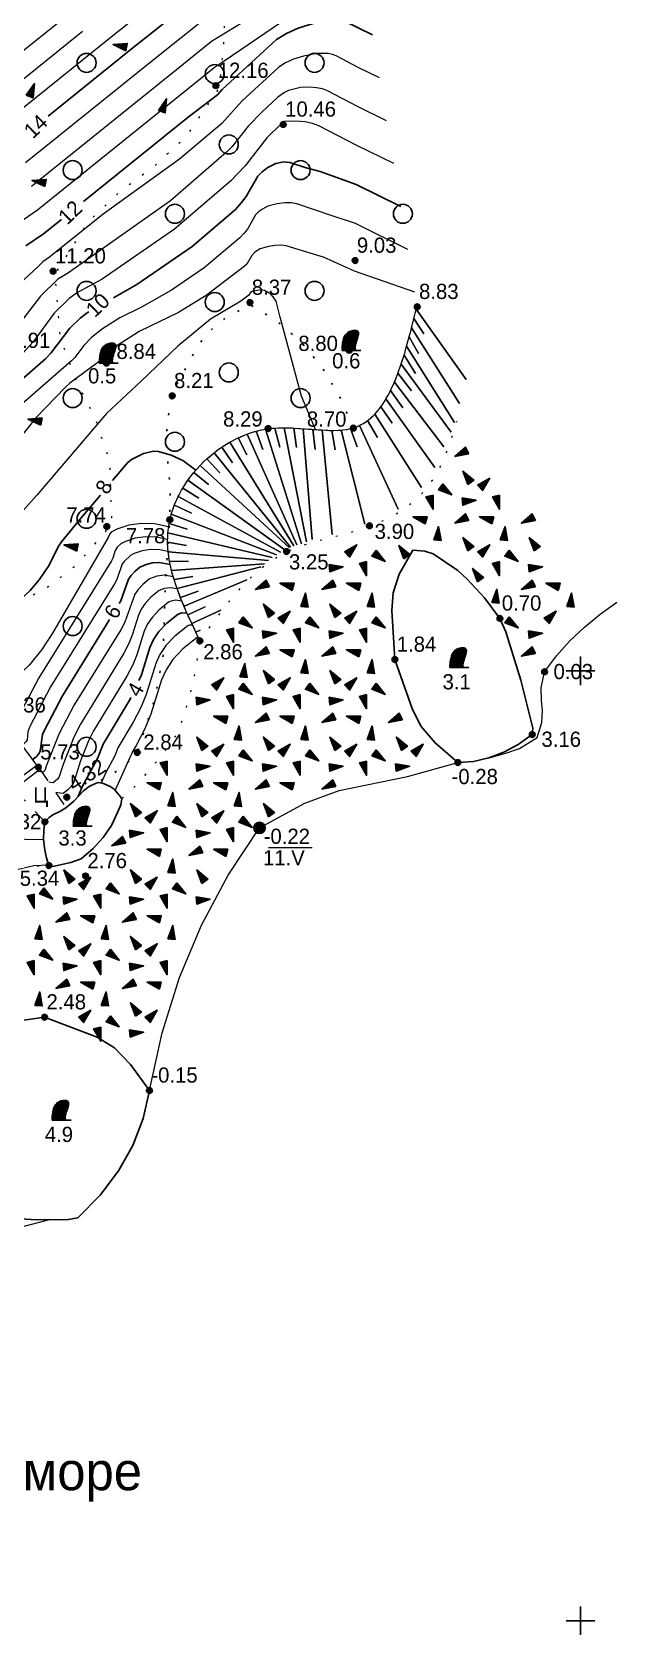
# Model space of a CAD drawing. Header units: feet. Extents: x 4395049 to 4395355, y 4911947 to 4912105.
# Drawn here: x 4395321.1 to 4395351.9, y 4911949.2 to 4912033.6 of the extents above; entities that cross this region are included whole.
import ezdxf
from ezdxf.enums import TextEntityAlignment as Align

# ---------------------------------------------------------------- set-up
doc = ezdxf.new("R2010")
doc.units = ezdxf.units.FT
doc.header["$MEASUREMENT"] = 0
for name, pattern in [('500_84_2_1', [1, 1, 0]), ('g5_01_5x1_5', [1.5, 0.75, -0.75]), ('g5_366', [0.85, 0.1, -0.75])]:
    doc.linetypes.add(name, pattern=pattern)
doc.layers.get('0').update_dxf_attribs({"color": 10, "linetype": 'CONTINUOUS', "lineweight": 0})
for name, color, linetype in [('02_Сетка', 7, 'CONTINUOUS'), ('06_Инженерно-технические сооружения', 7, 'CONTINUOUS'), ('10_Границы покрытий и угодий', 7, 'CONTINUOUS'), ('11_Гидрография', 7, 'CONTINUOUS'), ('12_Рельеф', 7, 'CONTINUOUS'), ('13_Растительность', 7, 'CONTINUOUS'), ('19_Горизонтали', 7, 'CONTINUOUS'), ('61_Отметки высоты поверхности', 7, 'CONTINUOUS'), ('62_Отметки высот уреза воды и дна водоемов', 7, 'CONTINUOUS')]:
    doc.layers.add(name, color=color, linetype=linetype)
doc.styles.add('LIKE11', font='bm431.shx')
doc.styles.add('LIKE14', font='p131.shx')
doc.styles.add('LIKE17', font='d431.shx')
doc.styles.add('LIKE36', font='pragmai.shx')

# ---------------------------------------------------------------- blocks, each defined once
blk = doc.blocks.new('g5_346')
blk.add_hatch(color=0).paths.add_polyline_path([(-0.375, 0), (-0.369, 0.104), (-0.361, 0.21), (-0.353, 0.299), (-0.341, 0.389), (-0.328, 0.465), (-0.313, 0.536), (-0.295, 0.599), (-0.276, 0.655), (-0.253, 0.71), (-0.224, 0.764), (-0.188, 0.818), (-0.144, 0.87), (-0.104, 0.907), (-0.06, 0.94), (-0.01, 0.971), (0.039, 0.993), (0.092, 1.013), (0.153, 1.029), (0.218, 1.041), (0.265, 1.046), (0.312, 1.046), (0.366, 1.041), (0.408, 1.029), (0.443, 1.011), (0.469, 0.986), (0.478, 0.971), (0.49, 0.941), (0.495, 0.904), (0.496, 0.872), (0.492, 0.833), (0.482, 0.774), (0.466, 0.712), (0.449, 0.654), (0.432, 0.601), (0.417, 0.553), (0.396, 0.489), (0.372, 0.417), (0.356, 0.362), (0.343, 0.318), (0.331, 0.269), (0.321, 0.221), (0.316, 0.188), (0.313, 0.153), (0.312, 0.121), (0.314, 0.093), (0.32, 0.067), (0.328, 0.047), (0.338, 0.029), (0.352, 0.015), (0.368, 0.004), (0.375, 0)])
at = {"color": 0}
for points in [[(-0.375, 0), (-0.369, 0.104), (-0.361, 0.21), (-0.353, 0.299), (-0.341, 0.389), (-0.328, 0.465), (-0.313, 0.536), (-0.295, 0.599), (-0.276, 0.655), (-0.253, 0.71), (-0.224, 0.764), (-0.188, 0.818), (-0.144, 0.87), (-0.104, 0.907), (-0.06, 0.94), (-0.01, 0.971), (0.039, 0.993), (0.092, 1.013), (0.153, 1.029), (0.218, 1.041), (0.265, 1.046), (0.312, 1.046), (0.366, 1.041), (0.408, 1.029), (0.443, 1.011), (0.469, 0.986), (0.478, 0.971), (0.49, 0.941), (0.495, 0.904), (0.496, 0.872), (0.492, 0.833), (0.482, 0.774), (0.466, 0.712), (0.449, 0.654), (0.432, 0.601), (0.417, 0.553), (0.396, 0.489), (0.372, 0.417), (0.356, 0.362), (0.343, 0.318), (0.331, 0.269), (0.321, 0.221), (0.316, 0.188), (0.313, 0.153), (0.312, 0.121), (0.314, 0.093), (0.32, 0.067), (0.328, 0.047), (0.338, 0.029), (0.352, 0.015), (0.368, 0.004), (0.375, 0)], [(-0.375, 0), (0.375, 0)], [(0.375, 0), (0.625, 0)]]:
    blk.add_lwpolyline(points, dxfattribs=at)
blk = doc.blocks.new('g5_368')
at = {"color": 92}
blk.add_circle((0, 0), 0.5, dxfattribs=at)
blk = doc.blocks.new('g5_348a')
blk.add_hatch(color=0).paths.add_polyline_path([(0.75, 0), (0.649, 0.375), (0, 0)])
at = {"color": 0}
blk.add_lwpolyline([(0.75, 0), (0.649, 0.375), (0, 0)], close=True, dxfattribs=at)
blk = doc.blocks.new('g5_330')
blk.add_hatch(color=0).paths.add_polyline_path([(-0.15, 0, 1), (0.15, 0, 1)])
at = {"color": 0}
blk.add_circle((0, 0), 0.15, dxfattribs=at)
blk = doc.blocks.new('g5_213')
h = blk.add_hatch(color=255)
edge = h.paths.add_edge_path()
edge.add_arc((0, 0), 0.263, 0, 360)
at = {"color": 92}
blk.add_circle((0, 0), 0.3, dxfattribs=at)
blk = doc.blocks.new('g5_012')
at = {"color": 92}
for points in [[(-1.5, 0), (1.5, 0)], [(0, -1.5), (0, 1.5)]]:
    blk.add_lwpolyline(points, dxfattribs=at)

msp = doc.modelspace()

# ---------------------------------------------------------------- linework, layer by layer
at = {"layer": '06_Инженерно-технические сооружения', "color": 7, "linetype": 'Continuous', "lineweight": 20, "elevation": 9.662, "flags": 128}
msp.add_lwpolyline([(4395315.894, 4912000.908), (4395315.076, 4911999.666), (4395317.317, 4911997.634), (4395318.469, 4911996.478), (4395320.39, 4911993.95), (4395321.536, 4911994.821), (4395319.518, 4911997.549), (4395318.352, 4911998.691)], close=True, dxfattribs=at)
msp.add_lwpolyline([(4395320.224, 4911994.169), (4395321.384, 4911995.028)], dxfattribs=at)
at = {"layer": '10_Границы покрытий и угодий', "color": 7, "linetype": 'g5_01_5x1_5', "lineweight": 20, "elevation": 9.662, "flags": 128}
msp.add_lwpolyline([(4395321.536, 4911994.821), (4395322.841, 4911992.895), (4395322.911, 4911992.791)], dxfattribs=at)
at = {"layer": '10_Границы покрытий и угодий', "color": 7, "linetype": 'g5_01_5x1_5', "lineweight": 20, "flags": 128}
msp.add_lwpolyline([(4395321.806, 4911992.043), (4395320.715, 4911993.216)], dxfattribs=at)
at = {"layer": '11_Гидрография', "color": 92, "linetype": 'Continuous', "lineweight": 20, "flags": 128}
for points in [[(4395345.184, 4911995.419), (4395346.065, 4911995.662), (4395346.785, 4911995.917), (4395347.714, 4911996.493), (4395347.97, 4911997.283), (4395348.002, 4911997.902), (4395347.941, 4911998.461), (4395347.929, 4911999.097), (4395348.105, 4911999.947), (4395348.744, 4912000.785), (4395349.445, 4912001.57), (4395350.208, 4912002.302), (4395351.032, 4912002.981), (4395351.918, 4912003.607)], [(4395327.308, 4911977.913), (4395327.978, 4911980.952), (4395328.892, 4911983.854), (4395330.05, 4911986.617), (4395331.453, 4911989.242), (4395333.101, 4911991.729), (4395335.481, 4911993.032), (4395337.291, 4911993.698), (4395340.898, 4911994.436), (4395343.543, 4911995.168)], [(4395256.802, 4911954.23), (4395260.973, 4911953.975), (4395266.492, 4911953.337), (4395269.448, 4911953.234), (4395273.606, 4911953.462), (4395276.234, 4911954.334), (4395278.044, 4911955.103), (4395283.547, 4911958.254), (4395294.172, 4911963.337), (4395297.661, 4911964.934), (4395304.164, 4911967.255), (4395309.053, 4911968.644), (4395312.486, 4911969.209), (4395315.161, 4911969.532), (4395317.169, 4911969.861), (4395321.997, 4911971.101)]]:
    msp.add_lwpolyline(points, dxfattribs=at)
at = {"layer": '11_Гидрография', "color": 7, "linetype": 'Continuous', "lineweight": 20, "flags": 128}
msp.add_lwpolyline([(4395333.569, 4911990.701), (4395335.867, 4911990.706)], dxfattribs=at)
at = {"layer": '12_Рельеф', "color": 7, "linetype": 'g5_366', "lineweight": 20, "flags": 128}
for points in [[(4395325.678, 4912054.348), (4395327.547, 4912049.529), (4395329.155, 4912044.63), (4395329.862, 4912042.151), (4395331.183, 4912035.571), (4395331.248, 4912033.55), (4395330.995, 4912030.717), (4395329.175, 4912028.041), (4395327.439, 4912026.449), (4395325.744, 4912025.211), (4395324.051, 4912023.596), (4395322.319, 4912020.874), (4395322.6, 4912017.564), (4395323.442, 4912015.27), (4395324.443, 4912013.317), (4395325.203, 4912011.027), (4395325.321, 4912007.727), (4395323.477, 4912005.575), (4395321.878, 4912004.343), (4395318.39, 4912002.553), (4395315.986, 4912000.951), (4395315.918, 4912000.892)], [(4395329.959, 4912001.56), (4395330.674, 4912002.562), (4395331.361, 4912003.472), (4395331.693, 4912003.882), (4395332.023, 4912004.264), (4395332.351, 4912004.618), (4395332.678, 4912004.944), (4395333.006, 4912005.242), (4395333.334, 4912005.512), (4395333.662, 4912005.754), (4395333.991, 4912005.969), (4395334.321, 4912006.158), (4395334.651, 4912006.321), (4395334.982, 4912006.461), (4395335.31, 4912006.582), (4395335.966, 4912006.788), (4395337.24, 4912007.119), (4395337.805, 4912007.267), (4395338.333, 4912007.42), (4395338.823, 4912007.583), (4395339.276, 4912007.76), (4395339.691, 4912007.948), (4395340.07, 4912008.143), (4395340.414, 4912008.344), (4395340.723, 4912008.548), (4395341.002, 4912008.753), (4395341.251, 4912008.956), (4395341.473, 4912009.158), (4395341.669, 4912009.356), (4395341.844, 4912009.55), (4395341.997, 4912009.738), (4395342.132, 4912009.922), (4395342.252, 4912010.099), (4395342.458, 4912010.443), (4395342.621, 4912010.756), (4395342.753, 4912011.038), (4395342.962, 4912011.546), (4395343.238, 4912012.335), (4395343.49, 4912013.14)], [(4395269.393, 4911966.85), (4395274.21, 4911967.624), (4395278.976, 4911968.623), (4395281.339, 4911969.207), (4395286.258, 4911971.13), (4395292.802, 4911974.091), (4395296.895, 4911975.699), (4395302.433, 4911977.582), (4395305.268, 4911978.858), (4395309.073, 4911981.023), (4395310.583, 4911982.758), (4395311.45, 4911984.172), (4395312.118, 4911985.462), (4395313.032, 4911986.826), (4395314.635, 4911988.46), (4395316.043, 4911988.959), (4395317.486, 4911989.337), (4395318.963, 4911989.594), (4395320.474, 4911989.731), (4395322.019, 4911989.747)]]:
    msp.add_lwpolyline(points, dxfattribs=at)
at = {"layer": '12_Рельеф', "color": 7, "linetype": '500_84_2_1', "lineweight": 20, "ltscale": 0.5, "flags": 128}
msp.add_lwpolyline([(4395329.962, 4912001.579), (4395329.245, 4912003.113), (4395328.944, 4912003.832), (4395328.69, 4912004.527), (4395328.584, 4912004.864), (4395328.492, 4912005.194), (4395328.415, 4912005.52), (4395328.353, 4912005.84), (4395328.307, 4912006.154), (4395328.277, 4912006.463), (4395328.264, 4912006.768), (4395328.267, 4912007.067), (4395328.287, 4912007.361), (4395328.323, 4912007.649), (4395328.377, 4912007.933), (4395328.447, 4912008.212), (4395328.532, 4912008.486), (4395328.632, 4912008.753), (4395328.744, 4912009.014), (4395328.868, 4912009.267), (4395329.002, 4912009.513), (4395329.146, 4912009.75), (4395329.299, 4912009.98), (4395329.459, 4912010.201), (4395329.626, 4912010.413), (4395329.799, 4912010.617), (4395329.978, 4912010.811), (4395330.161, 4912010.996), (4395330.349, 4912011.172), (4395330.539, 4912011.338), (4395330.733, 4912011.495), (4395330.929, 4912011.643), (4395331.127, 4912011.781), (4395331.53, 4912012.031), (4395331.936, 4912012.244), (4395332.341, 4912012.42), (4395332.542, 4912012.494), (4395332.741, 4912012.559), (4395332.94, 4912012.615), (4395333.137, 4912012.664), (4395333.332, 4912012.704), (4395333.721, 4912012.76), (4395334.102, 4912012.787), (4395334.472, 4912012.794), (4395334.831, 4912012.784), (4395336.193, 4912012.687), (4395336.76, 4912012.657), (4395337.016, 4912012.655), (4395337.258, 4912012.662), (4395337.485, 4912012.68), (4395337.698, 4912012.709), (4395337.897, 4912012.75), (4395338.083, 4912012.803), (4395338.256, 4912012.867), (4395338.417, 4912012.941), (4395338.567, 4912013.024), (4395338.707, 4912013.114), (4395338.838, 4912013.21), (4395338.961, 4912013.311), (4395339.076, 4912013.417), (4395339.183, 4912013.526), (4395339.382, 4912013.756), (4395339.558, 4912013.991), (4395339.713, 4912014.229), (4395339.851, 4912014.466), (4395339.975, 4912014.7), (4395340.192, 4912015.166), (4395340.367, 4912015.6), (4395340.511, 4912015.998), (4395340.745, 4912016.727), (4395341.065, 4912017.88), (4395341.365, 4912019.07)], dxfattribs=at)
at = {"layer": '12_Рельеф', "color": 7, "linetype": 'Continuous', "lineweight": 20, "ltscale": 0.5, "flags": 128}
msp.add_lwpolyline([(4395329.962, 4912001.579), (4395329.962, 4912001.579), (4395329.962, 4912001.579), (4395329.75, 4912002.032), (4395329.977, 4912002.138), (4395329.75, 4912002.032), (4395329.539, 4912002.485), (4395331.067, 4912003.199), (4395329.539, 4912002.485), (4395329.327, 4912002.938), (4395330.233, 4912003.361), (4395329.327, 4912002.938), (4395329.245, 4912003.113), (4395329.127, 4912003.396), (4395332.436, 4912004.782), (4395329.127, 4912003.396), (4395328.944, 4912003.832), (4395328.934, 4912003.857), (4395329.874, 4912004.2), (4395328.934, 4912003.857), (4395328.763, 4912004.327), (4395333.177, 4912005.465), (4395328.763, 4912004.327), (4395328.69, 4912004.527), (4395328.604, 4912004.801), (4395329.591, 4912004.96), (4395328.604, 4912004.801), (4395328.584, 4912004.864), (4395328.492, 4912005.194), (4395328.471, 4912005.283), (4395333.368, 4912005.637), (4395328.471, 4912005.283), (4395328.415, 4912005.52), (4395328.366, 4912005.772), (4395329.366, 4912005.762), (4395328.366, 4912005.772), (4395328.353, 4912005.84), (4395328.307, 4912006.154), (4395328.296, 4912006.267), (4395333.568, 4912005.803), (4395328.296, 4912006.267), (4395328.277, 4912006.463), (4395328.264, 4912006.765), (4395329.251, 4912006.604), (4395328.264, 4912006.765), (4395328.264, 4912006.768), (4395328.267, 4912007.067), (4395328.28, 4912007.265), (4395333.776, 4912005.958), (4395328.28, 4912007.265), (4395328.287, 4912007.361), (4395328.323, 4912007.649), (4395328.344, 4912007.76), (4395329.299, 4912007.463), (4395328.344, 4912007.76), (4395328.377, 4912007.933), (4395328.447, 4912008.212), (4395328.458, 4912008.247), (4395333.992, 4912006.104), (4395328.458, 4912008.247), (4395328.532, 4912008.486), (4395328.619, 4912008.72), (4395329.526, 4912008.299), (4395328.619, 4912008.72), (4395328.632, 4912008.753), (4395328.744, 4912009.014), (4395328.823, 4912009.176), (4395334.213, 4912006.241), (4395328.823, 4912009.176), (4395328.868, 4912009.267), (4395329.002, 4912009.513), (4395329.064, 4912009.614), (4395329.91, 4912009.082), (4395329.064, 4912009.614), (4395329.146, 4912009.75), (4395329.299, 4912009.98), (4395329.337, 4912010.033), (4395334.442, 4912006.365), (4395329.337, 4912010.033), (4395329.459, 4912010.201), (4395329.626, 4912010.413), (4395329.641, 4912010.43), (4395330.416, 4912009.799), (4395329.641, 4912010.43), (4395329.799, 4912010.617), (4395329.972, 4912010.804), (4395334.676, 4912006.48), (4395329.972, 4912010.804), (4395329.978, 4912010.811), (4395330.161, 4912010.996), (4395330.33, 4912011.154), (4395331.014, 4912010.425), (4395330.33, 4912011.154), (4395330.349, 4912011.172), (4395330.539, 4912011.338), (4395330.711, 4912011.477), (4395334.735, 4912006.513), (4395330.711, 4912011.477), (4395330.733, 4912011.495), (4395330.929, 4912011.643), (4395331.114, 4912011.772), (4395331.687, 4912010.952), (4395331.114, 4912011.772), (4395331.127, 4912011.781), (4395331.53, 4912012.031), (4395331.539, 4912012.036), (4395334.9, 4912006.58), (4395331.539, 4912012.036), (4395331.936, 4912012.244), (4395331.984, 4912012.265), (4395332.428, 4912011.369), (4395331.984, 4912012.265), (4395332.341, 4912012.42), (4395332.445, 4912012.458), (4395335.069, 4912006.628), (4395332.445, 4912012.458), (4395332.542, 4912012.494), (4395332.741, 4912012.559), (4395332.921, 4912012.61), (4395333.271, 4912011.648), (4395332.921, 4912012.61), (4395332.94, 4912012.615), (4395333.137, 4912012.664), (4395333.332, 4912012.704), (4395333.409, 4912012.715), (4395335.313, 4912006.675), (4395333.409, 4912012.715), (4395333.721, 4912012.76), (4395333.905, 4912012.773), (4395334.164, 4912011.771), (4395333.905, 4912012.773), (4395334.102, 4912012.787), (4395334.405, 4912012.792), (4395335.57, 4912006.79), (4395334.405, 4912012.792), (4395334.472, 4912012.794), (4395334.831, 4912012.784), (4395334.905, 4912012.779), (4395335.054, 4912011.759), (4395334.905, 4912012.779), (4395335.403, 4912012.744), (4395335.881, 4912006.905), (4395335.403, 4912012.744), (4395335.902, 4912012.708), (4395336.024, 4912011.657), (4395335.902, 4912012.708), (4395336.193, 4912012.687), (4395336.401, 4912012.676), (4395336.929, 4912007.169), (4395336.401, 4912012.676), (4395336.76, 4912012.657), (4395336.901, 4912012.656), (4395337.083, 4912011.635), (4395336.901, 4912012.656), (4395337.016, 4912012.655), (4395337.258, 4912012.662), (4395337.4, 4912012.673), (4395338.654, 4912007.716), (4395337.4, 4912012.673), (4395337.485, 4912012.68), (4395337.698, 4912012.709), (4395337.894, 4912012.749), (4395338.244, 4912011.788), (4395337.894, 4912012.749), (4395337.897, 4912012.75), (4395338.083, 4912012.803), (4395338.256, 4912012.867), (4395338.364, 4912012.917), (4395340.394, 4912008.509), (4395338.364, 4912012.917), (4395338.417, 4912012.941), (4395338.567, 4912013.024), (4395338.707, 4912013.114), (4395338.791, 4912013.175), (4395339.308, 4912012.275), (4395338.791, 4912013.175), (4395338.838, 4912013.21), (4395338.961, 4912013.311), (4395339.076, 4912013.417), (4395339.164, 4912013.507), (4395341.632, 4912009.647), (4395339.164, 4912013.507), (4395339.183, 4912013.526), (4395339.382, 4912013.756), (4395339.483, 4912013.891), (4395340.086, 4912013.031), (4395339.483, 4912013.891), (4395339.558, 4912013.991), (4395339.713, 4912014.229), (4395339.759, 4912014.308), (4395342.336, 4912010.706), (4395339.759, 4912014.308), (4395339.851, 4912014.466), (4395339.975, 4912014.7), (4395339.997, 4912014.747), (4395340.652, 4912013.849), (4395339.997, 4912014.747), (4395340.192, 4912015.166), (4395340.206, 4912015.201), (4395342.801, 4912011.798), (4395340.206, 4912015.201), (4395340.367, 4912015.6), (4395340.391, 4912015.666), (4395341.097, 4912014.738), (4395340.391, 4912015.666), (4395340.511, 4912015.998), (4395340.556, 4912016.138), (4395343.185, 4912012.555), (4395340.556, 4912016.138), (4395340.709, 4912016.614), (4395341.314, 4912015.648), (4395340.709, 4912016.614), (4395340.745, 4912016.727), (4395340.847, 4912017.094), (4395343.371, 4912013.072), (4395340.847, 4912017.094), (4395340.981, 4912017.576), (4395341.473, 4912016.706), (4395340.981, 4912017.576), (4395341.065, 4912017.88), (4395341.11, 4912018.059), (4395343.624, 4912014.065), (4395341.11, 4912018.059), (4395341.233, 4912018.544), (4395341.758, 4912017.741), (4395341.233, 4912018.544), (4395341.355, 4912019.029), (4395343.982, 4912015.334), (4395341.355, 4912019.029), (4395341.365, 4912019.07)], dxfattribs=at)
at = {"layer": '12_Рельеф', "color": 250, "linetype": 'Continuous'}
for points, elevation in [([(4395345.758, 4912002.76), (4395344.939, 4912003.84), (4395344.028, 4912004.828), (4395343.538, 4912005.287), (4395342.244, 4912006.158), (4395341.808, 4912006.293), (4395341.171, 4912006.346), (4395340.46, 4912005.084), (4395340.131, 4912004.099), (4395340.064, 4912003.169), (4395340.229, 4912000.593), (4395341.151, 4911997.964), (4395341.616, 4911997.072), (4395342.348, 4911996.205), (4395343.543, 4911995.168), (4395344.37, 4911995.234), (4395345.175, 4911995.415), (4395345.958, 4911995.711), (4395346.72, 4911996.122), (4395347.46, 4911996.648), (4395347.49, 4911996.982), (4395346.856, 4911999.516), (4395346.06, 4912002.052)], 0.696), ([(4395322.019, 4911989.747), (4395321.872, 4911990.212), (4395321.777, 4911990.673), (4395321.734, 4911991.132), (4395321.744, 4911991.589), (4395321.775, 4911991.934), (4395321.806, 4911992.043), (4395322.032, 4911992.281), (4395322.222, 4911992.418), (4395322.628, 4911992.615), (4395322.911, 4911992.791), (4395323.324, 4911993.145), (4395323.828, 4911993.688), (4395324.135, 4911993.91), (4395324.495, 4911994.09), (4395324.623, 4911994.121), (4395324.897, 4911994.065), (4395325.247, 4911993.906), (4395325.447, 4911993.771), (4395325.632, 4911993.567), (4395325.81, 4911993.342), (4395325.847, 4911993.256), (4395325.799, 4911992.943), (4395325.63, 4911992.536), (4395325.307, 4911991.861), (4395324.88, 4911991.232), (4395324.347, 4911990.647), (4395323.71, 4911990.108), (4395323.161, 4911989.91), (4395322.226, 4911989.706)], 5.339), ([(4395319.209, 4911971.383), (4395318.598, 4911972.541), (4395318.11, 4911973.744), (4395317.913, 4911974.362), (4395317.585, 4911976.928), (4395317.544, 4911977.858), (4395317.697, 4911978.899), (4395318.128, 4911980.31), (4395318.907, 4911980.918), (4395319.513, 4911981.297), (4395320.095, 4911981.518), (4395321.79, 4911981.766), (4395324.559, 4911980.724), (4395325.464, 4911980.148), (4395326.314, 4911979.275), (4395327.308, 4911977.913), (4395326.978, 4911976.427), (4395326.436, 4911975.012), (4395325.682, 4911973.671), (4395324.716, 4911972.401), (4395323.539, 4911971.205), (4395323.034, 4911971.113), (4395321.356, 4911971.093), (4395319.658, 4911971.204)], 0.742)]:
    msp.add_lwpolyline(points, close=True, dxfattribs=dict(at, elevation=elevation))
at = {"layer": '12_Рельеф', "color": 7, "linetype": 'g5_366', "lineweight": 20, "elevation": 2.848, "flags": 128}
msp.add_lwpolyline([(4395329.961, 4912001.488), (4395329.644, 4911999.551), (4395329.133, 4911997.675), (4395328.806, 4911996.76), (4395327.738, 4911995.273), (4395326.516, 4911993.9), (4395325.847, 4911993.256)], dxfattribs=at)
at = {"layer": '13_Растительность', "color": 92, "linetype": 'g5_366', "lineweight": 30, "elevation": 8.701, "flags": 128}
msp.add_lwpolyline([(4395338.051, 4912012.768), (4395337.297, 4912014.49), (4395336.375, 4912016.003), (4395335.284, 4912017.306), (4395334.026, 4912018.399), (4395332.6, 4912019.282), (4395331.251, 4912018.534), (4395330.401, 4912017.829), (4395329.815, 4912017.03), (4395328.506, 4912014.619), (4395328.238, 4912012.995), (4395328.207, 4912011.825), (4395328.394, 4912009.614), (4395328.381, 4912007.955), (4395328.162, 4912004.873), (4395328.02, 4912000.742), (4395327.614, 4911998.605), (4395326.664, 4911995.695), (4395326.294, 4911995.305), (4395325.893, 4911994.949), (4395325.459, 4911994.628), (4395324.495, 4911994.09)], dxfattribs=at)
at = {"layer": '19_Горизонтали', "color": 32, "linetype": 'Continuous', "lineweight": 30, "flags": 128}
for points, elevation in [([(4395337.706, 4912041.946), (4395337.278, 4912041.013), (4395336.436, 4912039.839), (4395335.542, 4912039.008), (4395334.217, 4912038.039), (4395331.078, 4912036.382), (4395330.314, 4912035.885), (4395326.263, 4912032.644), (4395321.984, 4912029.197)], 14), ([(4395339.05, 4912033.468), (4395338.338, 4912033.821), (4395337.473, 4912034.25), (4395337.153, 4912034.293), (4395336.933, 4912034.286), (4395335.932, 4912034.074), (4395335.145, 4912033.832), (4395334.519, 4912033.551), (4395334, 4912033.224), (4395331.144, 4912030.606), (4395330.882, 4912030.31), (4395329.348, 4912029.14), (4395323.835, 4912024.701)], 12), ([(4395340.535, 4912024.439), (4395338.198, 4912025.596), (4395336.289, 4912026.284), (4395335.561, 4912026.47), (4395334.692, 4912026.76), (4395334.39, 4912026.789), (4395333.969, 4912026.705), (4395333.544, 4912026.49), (4395333.236, 4912026.269), (4395333.016, 4912026.04), (4395332.4, 4912024.967), (4395332.161, 4912024.642), (4395331.829, 4912024.288), (4395329.56, 4912022.341), (4395326.643, 4912020.332), (4395325.423, 4912019.634)], 10), ([(4395322.672, 4912023.764), (4395321.733, 4912023.008), (4395320.795, 4912022.364)], 12), ([(4395324.121, 4912018.89), (4395324.034, 4912018.84), (4395323.666, 4912018.57), (4395323.121, 4912018.036), (4395322.123, 4912016.718), (4395321.827, 4912016.416), (4395320.041, 4912014.861)], 10), ([(4395329.756, 4912010.566), (4395329.062, 4912011.074), (4395328.446, 4912011.35), (4395327.778, 4912011.539), (4395327.519, 4912011.555), (4395326.987, 4912011.438), (4395326.356, 4912011.115), (4395326.147, 4912010.955), (4395325.369, 4912010.019)], 8), ([(4395324.733, 4912009.254), (4395324.717, 4912009.235), (4395323.798, 4912008.161), (4395322.672, 4912006.786), (4395322.5, 4912006.526), (4395322.027, 4912005.555), (4395321.506, 4912004.797), (4395321.02, 4912004.222), (4395319.744, 4912003.033), (4395319.371, 4912002.632), (4395319.02, 4912002.136), (4395318.687, 4912001.49), (4395318.37, 4912000.638), (4395318.422, 4912000.169), (4395318.503, 4911999.442), (4395318.587, 4911998.689), (4395318.616, 4911998.432)], 8), ([(4395328.399, 4912005.602), (4395327.824, 4912005.694), (4395327.465, 4912005.677), (4395327.127, 4912005.596), (4395326.808, 4912005.452), (4395326.533, 4912005.228), (4395326.339, 4912005.023), (4395326.207, 4912004.827), (4395325.796, 4912003.688), (4395325.714, 4912003.548)], 6), ([(4395329.282, 4912003.034), (4395329.009, 4912003.056), (4395328.818, 4912002.99), (4395328.226, 4912002.508), (4395327.809, 4912002.067), (4395327.525, 4912001.646), (4395327.331, 4912001.227), (4395326.885, 4911999.796), (4395326.746, 4911999.491)], 4), ([(4395325.212, 4912002.693), (4395325.192, 4912002.659), (4395322.728, 4911998.684), (4395321.778, 4911996.882), (4395321.685, 4911996.646), (4395321.554, 4911995.769), (4395321.482, 4911995.625), (4395321.358, 4911995.481), (4395321.164, 4911995.333), (4395321.156, 4911995.335)], 6), ([(4395326.332, 4911998.598), (4395326.285, 4911998.507), (4395324.873, 4911996.13), (4395324.579, 4911995.386), (4395323.756, 4911993.855), (4395323.549, 4911993.387)], 4)]:
    msp.add_lwpolyline(points, dxfattribs=dict(at, elevation=elevation))
at = {"layer": '19_Горизонтали', "color": 32, "linetype": 'Continuous', "lineweight": 20, "flags": 128}
for points, elevation in [([(4395330.18, 4912037.269), (4395325.027, 4912033.145), (4395320.145, 4912029.214)], 14.5), ([(4395322.555, 4912034.148), (4395319.51, 4912031.696), (4395315.164, 4912028.782), (4395314.439, 4912028.216), (4395314.412, 4912028.189), (4395314.323, 4912028.211), (4395308.155, 4912029.752), (4395306.035, 4912030.434), (4395304.482, 4912030.95), (4395303.646, 4912031.409), (4395303.221, 4912031.741), (4395302.912, 4912032.054), (4395302.142, 4912033.171), (4395301.893, 4912033.431), (4395301.552, 4912033.688)], 15.5), ([(4395334.257, 4912034.142), (4395331.247, 4912032.09), (4395330.715, 4912031.734), (4395329.972, 4912031.139), (4395321.416, 4912024.249), (4395319.887, 4912023.2)], 12.5), ([(4395330.448, 4912034.502), (4395327.499, 4912032.142), (4395320.781, 4912026.732)], 13.5), ([(4395332.592, 4912034.36), (4395330.581, 4912033.118), (4395328.735, 4912031.641), (4395321.098, 4912025.491)], 13), ([(4395323.791, 4912033.646), (4395319.828, 4912030.455)], 15), ([(4395339.421, 4912031.211), (4395338.303, 4912031.764), (4395337.139, 4912032.367), (4395336.944, 4912032.439), (4395336.719, 4912032.486), (4395336.097, 4912032.495), (4395335.42, 4912032.352), (4395334.888, 4912032.188), (4395334.465, 4912031.999), (4395334.114, 4912031.778), (4395332.184, 4912030.008), (4395331.119, 4912028.805), (4395328.897, 4912026.933), (4395324.877, 4912024.043), (4395322.051, 4912021.767), (4395321.702, 4912021.528), (4395321.455, 4912021.29), (4395319.713, 4912019.675)], 11.5), ([(4395339.792, 4912028.953), (4395338.268, 4912029.708), (4395336.681, 4912030.53), (4395336.416, 4912030.627), (4395336.108, 4912030.692), (4395335.731, 4912030.719), (4395335.26, 4912030.705), (4395334.632, 4912030.545), (4395334.411, 4912030.446), (4395334.065, 4912030.197), (4395333.224, 4912029.41), (4395332.496, 4912028.665), (4395331.654, 4912027.597), (4395331.355, 4912027.299), (4395328.421, 4912024.73), (4395322.987, 4912020.915), (4395322.481, 4912020.615), (4395321.574, 4912019.714), (4395320.232, 4912017.981)], 11), ([(4395340.164, 4912026.696), (4395338.233, 4912027.652), (4395336.223, 4912028.692), (4395335.887, 4912028.816), (4395335.497, 4912028.898), (4395335.021, 4912028.933), (4395334.424, 4912028.914), (4395334.264, 4912028.813), (4395333.485, 4912028.054), (4395332.344, 4912026.581), (4395331.592, 4912025.793), (4395328.627, 4912023.249), (4395324.815, 4912020.623), (4395323.513, 4912019.915), (4395323.073, 4912019.593), (4395322.294, 4912018.828), (4395321.186, 4912017.313), (4395320.441, 4912016.51)], 10.5), ([(4395340.906, 4912022.181), (4395338.163, 4912023.539), (4395336.881, 4912023.964), (4395335.062, 4912024.573), (4395334.765, 4912024.627), (4395334.431, 4912024.633), (4395334.034, 4912024.58), (4395333.548, 4912024.458), (4395333.254, 4912024.308), (4395333.041, 4912024.155), (4395332.888, 4912023.997), (4395332.461, 4912023.253), (4395332.296, 4912023.028), (4395332.065, 4912022.782), (4395330.187, 4912021.208), (4395328.471, 4912020.04), (4395326.895, 4912019.134), (4395325.743, 4912018.577), (4395324.836, 4912017.994), (4395324.258, 4912017.547), (4395323.846, 4912017.118), (4395323.38, 4912016.493), (4395323.212, 4912016.321), (4395320.442, 4912013.909)], 9.5), ([(4395341.277, 4912019.924), (4395338.094, 4912021.041), (4395336.469, 4912021.765), (4395336.171, 4912021.855), (4395334.508, 4912022.374), (4395334.236, 4912022.406), (4395333.93, 4912022.395), (4395333.568, 4912022.332), (4395333.128, 4912022.21), (4395332.847, 4912022.039), (4395332.699, 4912021.857), (4395332.431, 4912021.413), (4395332.302, 4912021.277), (4395330.299, 4912019.749), (4395328.832, 4912018.865), (4395326.77, 4912017.856), (4395325.598, 4912017.102), (4395324.85, 4912016.524), (4395324.597, 4912016.227), (4395323.122, 4912015.141), (4395322.88, 4912014.928), (4395321.322, 4912013.323), (4395318.949, 4912010.336)], 9), ([(4395336.048, 4912012.698), (4395335.32, 4912014.456), (4395334.184, 4912018.618), (4395333.986, 4912019.451), (4395333.827, 4912019.683), (4395333.689, 4912019.817), (4395333.359, 4912020.011), (4395333.178, 4912020.053), (4395332.708, 4912019.963), (4395332.633, 4912019.91), (4395332.539, 4912019.771), (4395332.127, 4912019.457), (4395330.517, 4912018.504), (4395328.798, 4912017.096), (4395326.897, 4912015.271), (4395325.046, 4912013.538), (4395321.373, 4912009.248), (4395319.208, 4912006.822)], 8.5), ([(4395328.315, 4912007.582), (4395327.579, 4912007.729), (4395326.881, 4912007.756), (4395326.22, 4912007.663), (4395325.598, 4912007.451), (4395325.301, 4912007.299), (4395325.218, 4912007.213), (4395325.139, 4912007.012), (4395322.197, 4912001.977), (4395321.638, 4912001.119), (4395320.995, 4912000.314), (4395320.215, 4911999.581), (4395319.992, 4911999.33), (4395319.782, 4911999.021), (4395319.582, 4911998.621), (4395319.389, 4911998.095), (4395319.417, 4911997.84), (4395319.441, 4911997.624)], 7.5), ([(4395328.265, 4912006.915), (4395327.664, 4912007.035), (4395327.094, 4912007.057), (4395326.554, 4912006.981), (4395326.046, 4912006.807), (4395325.803, 4912006.684), (4395325.604, 4912006.501), (4395325.509, 4912006.335), (4395325.373, 4912005.934), (4395325.302, 4912005.797), (4395321.482, 4911999.631), (4395320.23, 4911997.258), (4395320.171, 4911996.962), (4395320.118, 4911996.886), (4395320.067, 4911996.846), (4395320.031, 4911996.855)], 7), ([(4395328.36, 4912006.261), (4395327.858, 4912006.361), (4395327.382, 4912006.379), (4395326.932, 4912006.316), (4395326.508, 4912006.171), (4395326.306, 4912006.068), (4395325.971, 4912005.762), (4395325.877, 4912005.623), (4395325.585, 4912004.811), (4395325.466, 4912004.582), (4395322.105, 4911999.157), (4395321.004, 4911997.07), (4395320.914, 4911996.788), (4395320.862, 4911996.366), (4395320.817, 4911996.274), (4395320.738, 4911996.183), (4395320.616, 4911996.09), (4395320.594, 4911996.095)], 6.5), ([(4395328.559, 4912004.954), (4395328.107, 4912005.027), (4395327.691, 4912004.988), (4395327.31, 4912004.837), (4395326.956, 4912004.548), (4395326.707, 4912004.284), (4395326.536, 4912004.032), (4395326.008, 4912002.565), (4395325.794, 4912002.152), (4395323.352, 4911998.211), (4395322.552, 4911996.694), (4395321.875, 4911994.986), (4395321.799, 4911994.757), (4395321.704, 4911994.667), (4395321.568, 4911994.68), (4395321.374, 4911994.698)], 5.5), ([(4395328.769, 4912004.311), (4395328.423, 4912004.367), (4395328.105, 4912004.337), (4395327.813, 4912004.221), (4395327.38, 4912003.868), (4395327.074, 4912003.545), (4395326.866, 4912003.237), (4395326.724, 4912002.93), (4395326.397, 4912001.881), (4395326.22, 4912001.443), (4395325.957, 4912000.937), (4395323.678, 4911997.191), (4395323.326, 4911996.506), (4395322.777, 4911995.12), (4395322.535, 4911994.392), (4395322.469, 4911994.301), (4395322.233, 4911994.109), (4395322.114, 4911994.12), (4395322.005, 4911994.13)], 5), ([(4395329.011, 4912003.671), (4395328.68, 4912003.711), (4395328.455, 4912003.669), (4395328.315, 4912003.606), (4395327.803, 4912003.188), (4395327.442, 4912002.806), (4395327.195, 4912002.441), (4395327.028, 4912002.079), (4395326.641, 4912000.839), (4395326.431, 4912000.32), (4395326.121, 4911999.722), (4395324.37, 4911996.844), (4395324.099, 4911996.318), (4395323.678, 4911995.253), (4395323.344, 4911994.186), (4395323.271, 4911994.028), (4395323.16, 4911993.874), (4395322.995, 4911993.716), (4395322.763, 4911993.55), (4395322.602, 4911993.565), (4395322.373, 4911993.586)], 4.5), ([(4395329.579, 4912002.399), (4395329.399, 4912002.406), (4395329.32, 4912002.374), (4395328.65, 4912001.828), (4395328.177, 4912001.328), (4395327.854, 4912000.851), (4395327.635, 4912000.376), (4395327.129, 4911998.753), (4395326.854, 4911998.075), (4395326.449, 4911997.291), (4395325.647, 4911995.942), (4395325.48, 4911995.52), (4395325.013, 4911994.65), (4395324.766, 4911994.092)], 3.5), ([(4395329.875, 4912001.764), (4395329.822, 4912001.759), (4395329.073, 4912001.148), (4395328.544, 4912000.589), (4395328.184, 4912000.055), (4395327.939, 4911999.525), (4395327.373, 4911997.711), (4395327.066, 4911996.952), (4395326.613, 4911996.076), (4395326.421, 4911995.754), (4395326.381, 4911995.653), (4395326.269, 4911995.445), (4395325.502, 4911993.71)], 3), ([(4395321.737, 4911991.101), (4395318.836, 4911991.164), (4395318.025, 4911991.208), (4395317.733, 4911991.154), (4395317.32, 4911990.954), (4395317.135, 4911990.805)], 3.5), ([(4395322.012, 4911989.771), (4395321.218, 4911989.738), (4395318.81, 4911989.181)], 3)]:
    msp.add_lwpolyline(points, dxfattribs=dict(at, elevation=elevation))

# ---------------------------------------------------------------- block references
at = {"layer": '02_Сетка', "linetype": 'Continuous', "lineweight": 20, "xscale": 0.5, "yscale": 0.5, "zscale": 0.5}
for p in [(4395350, 4912000), (4395350, 4911950)]:
    msp.add_blockref('g5_012', p, dxfattribs=at)
at = {"layer": '12_Рельеф', "color": 7, "lineweight": 20}
for p, rotation in [((4395325.395, 4912032.964), 334.2798211696657), ((4395321.257, 4912030.906), 234.2798211696657), ((4395328.214, 4912030.108), 234.2798211696657), ((4395321.128, 4912025.812), 334.2798211696657), ((4395320.911, 4912013.252), 334.2798211696657), ((4395322.801, 4912006.628), 334.2798211696657)]:
    msp.add_blockref('g5_348a', p, dxfattribs=dict(at, rotation=rotation))
at = {"layer": '12_Рельеф', "color": 7, "linetype": 'Continuous', "lineweight": 20}
for p in [(4395325.04, 4912016.197, 8.84), (4395337.819, 4912016.867, 8.797), (4395343.496, 4912000.168, 20.546), (4395323.67, 4911991.819, 20.546), (4395322.556, 4911976.344, 20.546)]:
    msp.add_blockref('g5_346', p, dxfattribs=at)
for p, rotation in [((4395343.385, 4912011.275), 10.62), ((4395343.805, 4912010.515), 290.56), ((4395343.22, 4912009.26), 128.91), ((4395345.22, 4912010.135), 209.7399999999999), ((4395342.24, 4912008.5), 90), ((4395344.5, 4912008.975), 170.11), ((4395345.74, 4912008.5), 90), ((4395341.18, 4912008.11), 329.91), ((4395343.385, 4912007.775), 10.62), ((4395344.68, 4912008.11), 329.91), ((4395346.885, 4912007.775), 10.62), ((4395342.53, 4912007.595), 249.9999999999999), ((4395343.805, 4912007.015), 290.56), ((4395346.03, 4912007.595), 249.9999999999999), ((4395347.305, 4912007.015), 290.56), ((4395338.22, 4912006.635), 209.7399999999999), ((4395339.72, 4912005.76), 128.91), ((4395340.437, 4912006.596), 290.56), ((4395345.22, 4912006.635), 209.7399999999999), ((4395346.72, 4912005.76), 128.91), ((4395337.5, 4912005.475), 170.11), ((4395338.74, 4912005), 90), ((4395344.321, 4912005.387), 290.56), ((4395345.74, 4912005), 90), ((4395348, 4912005.475), 170.11), ((4395332.885, 4912004.275), 10.62), ((4395334.18, 4912004.61), 329.91), ((4395336.385, 4912004.275), 10.62), ((4395337.68, 4912004.61), 329.91), ((4395346.885, 4912004.275), 10.62), ((4395348.18, 4912004.61), 329.91), ((4395333.305, 4912003.515), 290.56), ((4395335.53, 4912004.095), 249.9999999999999), ((4395336.805, 4912003.515), 290.56), ((4395339.03, 4912004.095), 249.9999999999999), ((4395345.586, 4912004.292), 249.9999999999999), ((4395349.53, 4912004.095), 249.9999999999999), ((4395332.72, 4912002.26), 128.91), ((4395334.72, 4912003.135), 209.7399999999999), ((4395336.22, 4912002.26), 128.91), ((4395338.22, 4912003.135), 209.7399999999999), ((4395339.72, 4912002.26), 128.91), ((4395346.72, 4912002.26), 128.91), ((4395348.72, 4912003.135), 209.7399999999999), ((4395331.74, 4912001.5), 90), ((4395334, 4912001.975), 170.11), ((4395335.24, 4912001.5), 90), ((4395337.5, 4912001.975), 170.11), ((4395338.74, 4912001.5), 90), ((4395348, 4912001.975), 170.11), ((4395332.885, 4912000.775), 10.62), ((4395334.18, 4912001.11), 329.91), ((4395336.385, 4912000.775), 10.62), ((4395337.68, 4912001.11), 329.91), ((4395346.885, 4912000.775), 10.62), ((4395332.33, 4912000.388), 249.9999999999999), ((4395335.53, 4912000.595), 249.9999999999999), ((4395339.03, 4912000.595), 249.9999999999999), ((4395331.22, 4911999.635), 209.7399999999999), ((4395333.305, 4912000.015), 290.56), ((4395334.72, 4911999.635), 209.7399999999999), ((4395336.805, 4912000.015), 290.56), ((4395338.22, 4911999.635), 209.7399999999999), ((4395330.5, 4911998.475), 170.11), ((4395331.74, 4911998), 90), ((4395332.72, 4911998.76), 128.91), ((4395334, 4911998.475), 170.11), ((4395335.24, 4911998), 90), ((4395336.22, 4911998.76), 128.91), ((4395337.5, 4911998.475), 170.11), ((4395338.74, 4911998), 90), ((4395339.72, 4911998.76), 128.91), ((4395330.68, 4911997.61), 329.91), ((4395332.885, 4911997.275), 10.62), ((4395334.18, 4911997.61), 329.91), ((4395336.385, 4911997.275), 10.62), ((4395337.68, 4911997.61), 329.91), ((4395339.885, 4911997.275), 10.62), ((4395332.03, 4911997.095), 249.9999999999999), ((4395335.53, 4911997.095), 249.9999999999999), ((4395339.03, 4911997.095), 249.9999999999999), ((4395329.805, 4911996.515), 290.56), ((4395331.22, 4911996.135), 209.7399999999999), ((4395333.305, 4911996.515), 290.56), ((4395334.72, 4911996.135), 209.7399999999999), ((4395336.805, 4911996.515), 290.56), ((4395338.22, 4911996.135), 209.7399999999999), ((4395340.305, 4911996.515), 290.56), ((4395341.72, 4911996.135), 209.7399999999999), ((4395328.24, 4911994.5), 90), ((4395331.74, 4911994.5), 90), ((4395332.72, 4911995.26), 128.91), ((4395335.24, 4911994.5), 90), ((4395336.22, 4911995.26), 128.91), ((4395338.74, 4911994.5), 90), ((4395339.72, 4911995.26), 128.91), ((4395327.18, 4911994.11), 329.91), ((4395330.5, 4911994.975), 170.11), ((4395330.68, 4911994.11), 329.91), ((4395334, 4911994.975), 170.11), ((4395334.18, 4911994.11), 329.91), ((4395337.5, 4911994.975), 170.11), ((4395341, 4911994.975), 170.11), ((4395328.53, 4911993.595), 249.9999999999999), ((4395329.385, 4911993.775), 10.62), ((4395332.03, 4911993.595), 249.9999999999999), ((4395332.885, 4911993.775), 10.62), ((4395336.385, 4911993.775), 10.62), ((4395326.305, 4911993.015), 290.56), ((4395329.805, 4911993.015), 290.56), ((4395333.305, 4911993.015), 290.56), ((4395327.72, 4911992.635), 209.7399999999999), ((4395329.22, 4911991.76), 128.91), ((4395331.22, 4911992.635), 209.7399999999999), ((4395332.72, 4911991.76), 128.91), ((4395325.32, 4911990.792), 10.62), ((4395327, 4911991.475), 170.11), ((4395328.24, 4911991), 90), ((4395330.5, 4911991.475), 170.11), ((4395331.74, 4911991), 90), ((4395327.18, 4911990.61), 329.91), ((4395329.385, 4911990.275), 10.62), ((4395330.68, 4911990.61), 329.91), ((4395322.805, 4911989.515), 290.56), ((4395326.305, 4911989.515), 290.56), ((4395328.53, 4911990.095), 249.9999999999999), ((4395329.805, 4911989.515), 290.56), ((4395322.22, 4911987.986), 128.91), ((4395324.22, 4911989.135), 209.7399999999999), ((4395325.72, 4911988.26), 128.91), ((4395327.72, 4911989.135), 209.7399999999999), ((4395329.22, 4911988.26), 128.91), ((4395321.24, 4911987.5), 90), ((4395323.5, 4911987.975), 170.11), ((4395324.74, 4911987.5), 90), ((4395327, 4911987.975), 170.11), ((4395328.24, 4911987.5), 90), ((4395330.5, 4911987.975), 170.11), ((4395322.385, 4911986.775), 10.62), ((4395323.68, 4911987.11), 329.91), ((4395325.885, 4911986.775), 10.62), ((4395327.18, 4911987.11), 329.91), ((4395321.53, 4911986.595), 249.9999999999999), ((4395322.805, 4911986.015), 290.56), ((4395325.03, 4911986.595), 249.9999999999999), ((4395326.305, 4911986.015), 290.56), ((4395328.53, 4911986.595), 249.9999999999999), ((4395322.22, 4911984.76), 128.91), ((4395324.22, 4911985.635), 209.7399999999999), ((4395325.72, 4911984.76), 128.91), ((4395327.72, 4911985.635), 209.7399999999999), ((4395321.24, 4911984), 90), ((4395323.5, 4911984.475), 170.11), ((4395324.74, 4911984), 90), ((4395327, 4911984.475), 170.11), ((4395328.24, 4911984), 90), ((4395322.385, 4911983.275), 10.62), ((4395323.68, 4911983.61), 329.91), ((4395325.885, 4911983.275), 10.62), ((4395327.18, 4911983.61), 329.91), ((4395321.53, 4911983.095), 249.9999999999999), ((4395325.03, 4911983.095), 249.9999999999999), ((4395326.305, 4911982.515), 290.56), ((4395324.22, 4911982.135), 209.7399999999999), ((4395325.72, 4911981.26), 128.91), ((4395327.72, 4911982.135), 209.7399999999999), ((4395324.74, 4911980.5), 90), ((4395327, 4911980.975), 170.11)]:
    msp.add_blockref('g5_348a', p, dxfattribs=dict(at, rotation=rotation))
at = {"layer": '13_Растительность', "color": 7, "linetype": 'Continuous', "lineweight": 20}
for p in [(4395324, 4912032), (4395336, 4912032), (4395330.745, 4912031.41), (4395331.485, 4912027.705), (4395323.265, 4912026.355), (4395335.265, 4912026.355), (4395328.65, 4912024.055), (4395340.65, 4912024.055), (4395324, 4912020), (4395330.745, 4912019.41), (4395336, 4912020), (4395331.485, 4912015.705), (4395323.265, 4912014.355), (4395335.265, 4912014.355), (4395328.65, 4912012.055), (4395324, 4912008), (4395323.265, 4912002.355), (4395324, 4911996)]:
    msp.add_blockref('g5_368', p, dxfattribs=at)
at = {"layer": '61_Отметки высоты поверхности', "color": 7, "linetype": 'Continuous', "lineweight": 20}
for p in [(4395330.805, 4912030.801, 12.163), (4395334.353, 4912028.762, 10.457), (4395338.13, 4912021.594, 9.027), (4395322.238, 4912021.035, 11.205), (4395332.6, 4912019.382, 8.371), (4395341.403, 4912019.161, 8.831), (4395325.04, 4912016.197, 8.84), (4395337.819, 4912016.867, 8.797), (4395328.506, 4912014.469, 8.205), (4395338.04, 4912012.778, 8.7), (4395333.554, 4912012.751, 8.29), (4395328.381, 4912007.955, 7.777), (4395325.06, 4912007.594, 7.74), (4395338.889, 4912007.637, 3.904), (4395334.528, 4912006.275, 3.246), (4395345.758, 4912002.76, 0.696), (4395329.965, 4912001.583, 2.858), (4395340.229, 4912000.593, 1.841), (4395348.105, 4911999.947, 0.033), (4395347.46, 4911996.648, 3.159), (4395326.664, 4911995.695, 2.843), (4395343.543, 4911995.168, -0.281), (4395321.46, 4911994.925, 5.73), (4395322.955, 4911993.348, 4.319), (4395321.806, 4911992.043, 5.317), (4395322.019, 4911989.747, 5.339), (4395323.944, 4911989.201, 2.758), (4395321.79, 4911981.766, 2.477), (4395327.308, 4911977.913, -0.154)]:
    msp.add_blockref('g5_330', p, dxfattribs=at)
at = {"layer": '62_Отметки высот уреза воды и дна водоемов', "color": 92, "linetype": 'Continuous', "lineweight": 20}
msp.add_blockref('g5_213', (4395333.101, 4911991.729, -0.22), dxfattribs=at)

# ---------------------------------------------------------------- texts
at = {"layer": '10_Границы покрытий и угодий', "color": 7, "linetype": 'Continuous', "lineweight": 5, "style": 'LIKE11'}
msp.add_text('Ц', height=0.8, dxfattribs=at).set_placement((4395321.188, 4911993.066))
at = {"layer": '11_Гидрография', "color": 7, "linetype": 'Continuous', "lineweight": 5}
for s, height, style, p in [('-0.22', 0.8, 'LIKE36', (4395333.32, 4911990.89)), ('11.V', 0.8, 'LIKE36', (4395333.284, 4911989.756)), ('Черное море', 2, 'LIKE14', (4395310.664, 4911956.868, 13.5))]:
    msp.add_text(s, height=height, dxfattribs=dict(at, style=style)).set_placement(p)
at = {"layer": '12_Рельеф', "color": 7, "lineweight": 5, "style": 'LIKE11'}
for s, p in [('0.6', (4395336.926, 4912016.319, 8.797)), ('0.5', (4395324.074, 4912015.529, 8.84))]:
    msp.add_text(s, height=0.8, dxfattribs=at).set_placement(p, align=Align.MIDDLE_LEFT)
at = {"layer": '12_Рельеф', "lineweight": 5, "style": 'LIKE11'}
for s, p in [('3.1', (4395342.737, 4911999.423, 20.546)), ('3.3', (4395322.515, 4911991.2, 20.546)), ('4.9', (4395321.798, 4911975.598, 20.546))]:
    msp.add_text(s, height=0.8, dxfattribs=at).set_placement(p, align=Align.MIDDLE_LEFT)
at = {"layer": '19_Горизонтали', "color": 32, "linetype": 'Continuous', "lineweight": 5, "style": 'LIKE36'}
for s, rotation, p in [('14', 44, (4395321.17, 4912027.96, 14)), ('12', 44, (4395322.979, 4912023.43, 12)), ('10', 44, (4395324.433, 4912018.551, 10)), ('8', 59.79971, (4395325.102, 4912009.222, 2)), ('6', 59.79971, (4395325.565, 4912002.657)), ('4', 59.79971, (4395326.761, 4911998.557))]:
    msp.add_text(s, height=0.8, rotation=rotation, dxfattribs=at).set_placement(p)
at = {"layer": '61_Отметки высоты поверхности', "color": 7, "lineweight": 5, "style": 'LIKE17'}
for s, p in [('12.16', (4395330.903, 4912031.611, 12.163)), ('10.46', (4395334.451, 4912029.571, 10.457)), ('11.20', (4395322.336, 4912021.844, 11.205)), ('9.03', (4395338.228, 4912022.404, 9.027)), ('8.37', (4395332.698, 4912020.191, 8.371)), ('8.83', (4395341.5, 4912019.971, 8.831)), ('10.91', (4395319.413, 4912017.396, 10.906)), ('8.84', (4395325.572, 4912016.814, 8.84)), ('8.80', (4395335.146, 4912017.236, 8.797)), ('8.21', (4395328.604, 4912015.279, 8.205)), ('8.29', (4395331.185, 4912013.258, 8.29)), ('8.70', (4395335.596, 4912013.25, 8.7)), ('7.74', (4395322.929, 4912008.198, 7.74)), ('7.78', (4395326.066, 4912007.112, 7.777)), ('3.90', (4395339.162, 4912007.34, 3.904)), ('3.25', (4395334.653, 4912005.735, 3.246)), ('0.70', (4395345.856, 4912003.569, 0.696)), ('2.86', (4395330.138, 4912001.003, 2.858)), ('1.84', (4395340.327, 4912001.403, 1.841)), ('0.03', (4395348.578, 4911999.96, 0.033)), ('7.36', (4395319.768, 4911998.204, 7.362)), ('5.73', (4395321.558, 4911995.734, 5.73)), ('2.84', (4395326.986, 4911996.249, 2.843)), ('3.16', (4395347.943, 4911996.397, 3.159)), ('-0.28', (4395343.212, 4911994.436, -0.281)), ('5.32', (4395319.531, 4911992.06, 5.317)), ('2.76', (4395324.042, 4911990.011, 2.758)), ('5.34', (4395320.479, 4911989.082, 5.339)), ('2.48', (4395321.888, 4911982.576, 2.477)), ('-0.15', (4395327.406, 4911978.723, -0.154))]:
    msp.add_text(s, height=0.8, dxfattribs=at).set_placement(p, align=Align.MIDDLE_LEFT)
msp.add_text('4.32', height=0.8, rotation=33.00454, dxfattribs=at).set_placement((4395323.129, 4911993.961, 4.319), align=Align.MIDDLE_LEFT)

doc.saveas('drawing.dxf')
